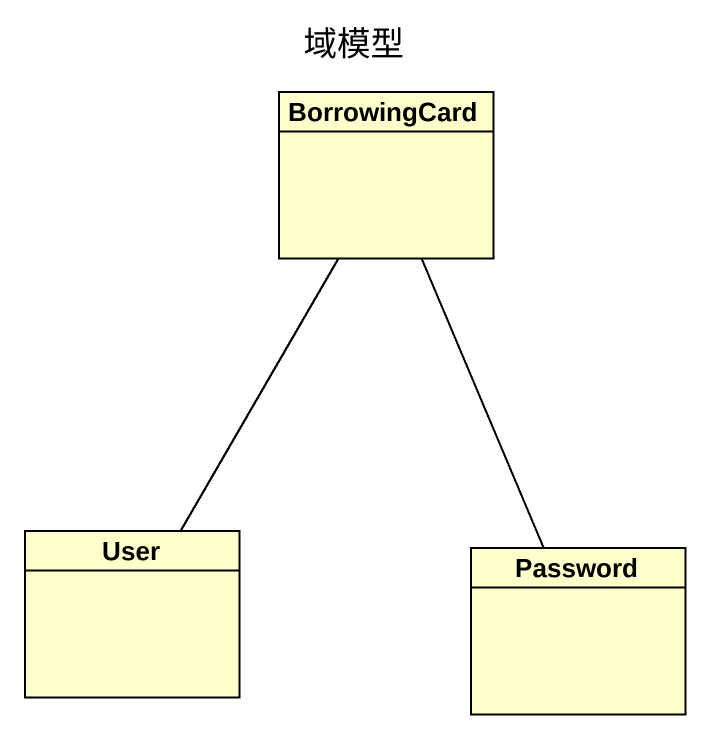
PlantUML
@startuml
title 域模型
hide circle
hide empty members
class BorrowingCard
class User
class Password
BorrowingCard -- User
BorrowingCard -- Password
@enduml
